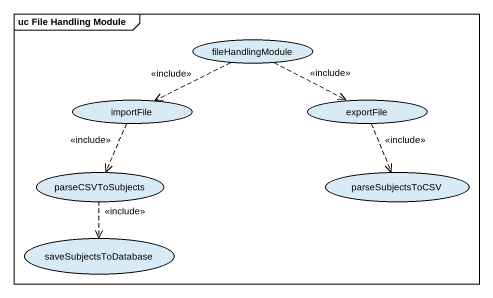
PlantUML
@startuml
mainframe uc File Handling Module
usecase fileHandlingModule
usecase importFile
usecase exportFile
usecase parseCSVToSubjects
usecase parseSubjectsToCSV
usecase saveSubjectsToDatabase
fileHandlingModule .left.> importFile : <<include>>
fileHandlingModule .right.> exportFile : <<include>>
importFile ..> parseCSVToSubjects : <<include>>
exportFile ..> parseSubjectsToCSV : <<include>>
parseCSVToSubjects ..> saveSubjectsToDatabase : <<include>>
@enduml
